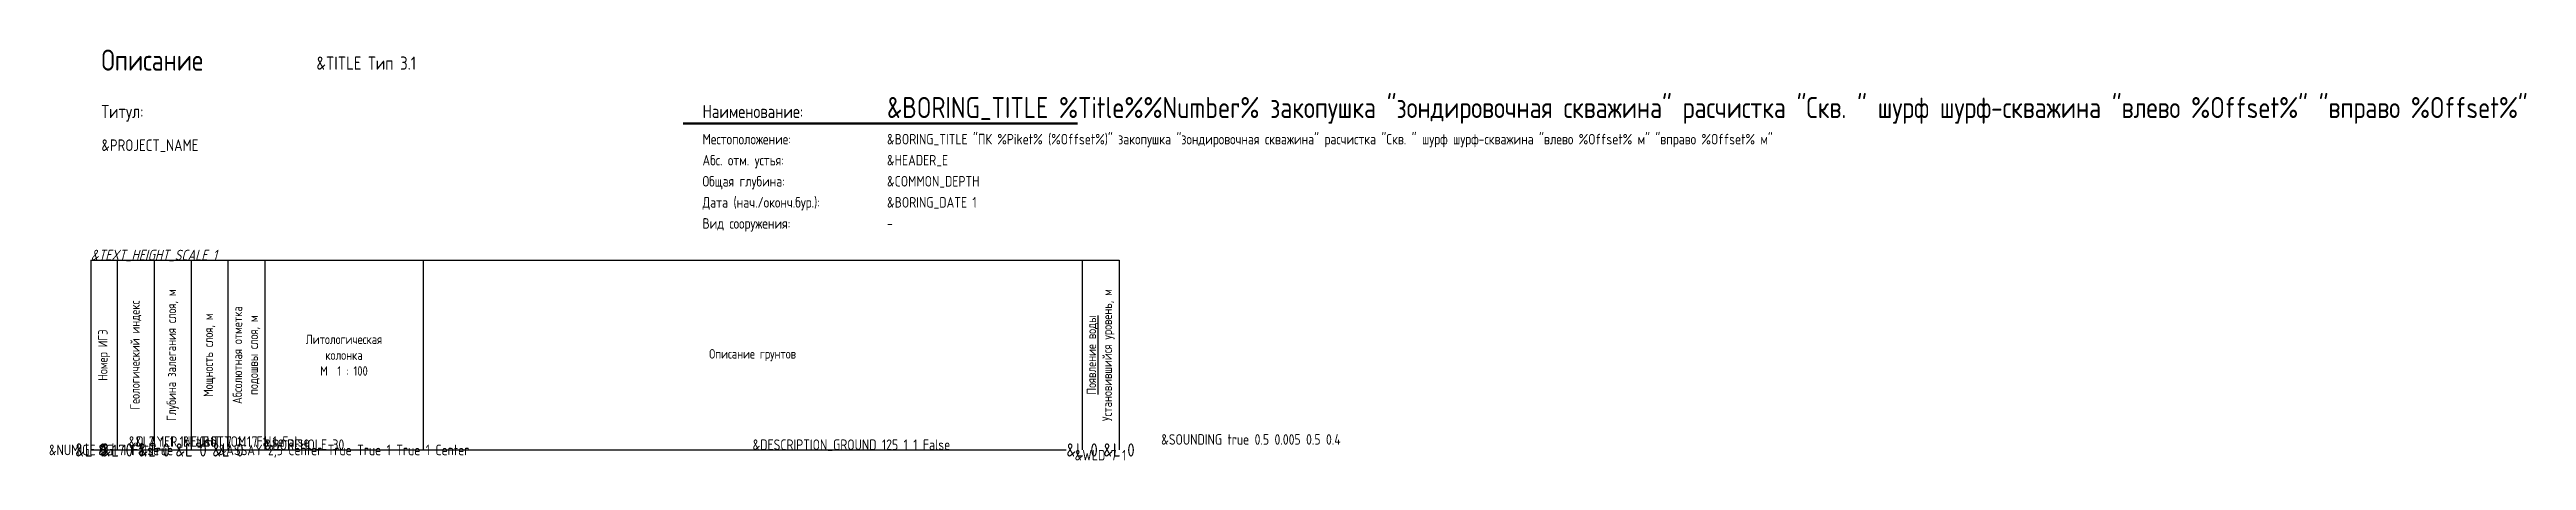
# Model space of a CAD drawing. Extents: x -8 to 462, y -38 to 40.
import ezdxf
from ezdxf.enums import TextEntityAlignment as Align

# ---------------------------------------------------------------- set-up
doc = ezdxf.new("R2010")
doc.units = 0
doc.layers.add('Коммуникации', color=7, linetype='Continuous')
doc.styles.add('SPDS.shx', font='SPDS.shx', dxfattribs={"height": 2})
doc.styles.get("Standard").update_dxf_attribs({"font": 'SPDS.shx', "height": 2})

msp = doc.modelspace()

# ---------------------------------------------------------------- linework, layer by layer
at = {"lineweight": 50}
msp.add_line((112.32, 26), (187.12, 26), dxfattribs=at)
for p, q in [((0, 0), (0, -36)), ((0, 0), (195, 0)), ((5, 0), (5, -36)), ((12, 0), (12, -36)), ((19, 0), (19, -36)), ((26, 0), (26, -36)), ((33, 0), (33, -36)), ((63, 0), (63, -36)), ((188, 0), (188, -36)), ((195, 0), (195, -36)), ((0, -36), (185, -36))]:
    msp.add_line(p, q)

# ---------------------------------------------------------------- texts
at = {"style": 'SPDS.shx'}
for s, height, p in [('Описание', 4, (2, 36)), ('Титул:', 2.5, (2, 27)), ('Наименование:', 2.5, (116, 27)), ('Местоположение:', 2, (116, 22)), ('Абс. отм. устья:', 2, (116, 18)), ('Общая глубина:', 2, (116, 14)), ('Дата (нач./оконч.бур.):', 2, (116, 10)), ('Вид сооружения:', 2, (116, 6)), ('-', 2, (151, 6)), ('&BOREHOLE 30', 2, (33, -36)), ('&DESCRIPTION_GROUND 125 1 1 False', 2, (125.5, -36))]:
    msp.add_text(s, height=height, dxfattribs=at).set_placement(p)
for s, height, p in [('&BORING_TITLE %Title%%Number% закопушка "зондировочная скважина" расчистка "Скв. " шурф шурф-скважина "влево %Offset%" "вправо %Offset%"', 4, (151, 27)), ('&BORING_TITLE "ПК %Piket% (%Offset%)" закопушка "зондировочная скважина" расчистка "Скв. " шурф шурф-скважина "влево %Offset% м" "вправо %Offset% м"', 2, (151, 22)), ('&PROJECT_NAME', 2.2, (2, 20.75)), ('&HEADER_E', 2, (151, 18)), ('&COMMON_DEPTH', 2, (151, 14)), ('&BORING_DATE 1', 2, (151, 10)), ('&SOUNDING true 0.5 0.005 0.5 0.4', 2, (203, -35))]:
    msp.add_text(s, height=height).set_placement(p)
at = {"oblique": 15}
msp.add_text('&TEXT_HEIGHT_SCALE 1', height=2, dxfattribs=at).set_placement((0, 0))
for s, height, p in [('&NUMIGE 5 1 1 False', 2, (2.5, -36)), ('&L 0', 2.5, (0, -36)), ('&G 7 1 1 True', 2, (8.5, -36)), ('&L 0', 2.5, (5, -36)), ('&L 0', 2.5, (12, -36)), ('&L 0', 2.5, (19, -36)), ('&L 0', 2.5, (26, -36)), ('&ASSAY 2,5 Center True True 1 True 1 Center', 2, (48, -36)), ('&L 0', 2.5, (188, -36)), ('&L 0', 2.5, (195, -36))]:
    msp.add_text(s, height=height).set_placement(p, align=Align.MIDDLE_CENTER)
for s, p in [('&D 7 1 1 1 False', (15.5, -36)), ('&LAYER_HEIGHT 7 1 1 False', (22.5, -36)), ('&E_BOTTOM 7 1 1 False', (29.5, -36))]:
    msp.add_text(s, height=2).set_placement(p, align=Align.BOTTOM_CENTER)
at = {"style": 'SPDS.shx'}
msp.add_text('&WLD 7 1', height=2, dxfattribs=at).set_placement((191.5, -36), align=Align.TOP_CENTER)
at = {"char_height": 1.8, "attachment_point": 5, "rotation": 90, "style": 'SPDS.shx'}
for s, insert in [('Геологический индекс', (8.5, -18)), ('Глубина залегания слоя, м', (15.5, -18)), ('Абсолютная отметка\\Pподошвы слоя, м', (29.5, -18)), ('\\LПоявление воды\\P\\lУстановившийся уровень, м', (191.5, -18)), ('Номер ИГЭ', (2.5, -18)), ('Мощность слоя, м', (22.5, -18))]:
    msp.add_mtext(s, dxfattribs=dict(at, insert=insert))
at = {"char_height": 1.8, "attachment_point": 5, "style": 'SPDS.shx'}
for s, insert in [('Литологическая\\Pколонка\\PМ  1 : 100', (48, -18)), ('Описание грунтов', (125.5, -18))]:
    msp.add_mtext(s, dxfattribs=dict(at, insert=insert))
at = {"layer": 'Коммуникации'}
msp.add_text('&TITLE Тип 3.1', height=2.5, dxfattribs=at).set_placement((42.77, 36.18))

doc.saveas('drawing.dxf')
